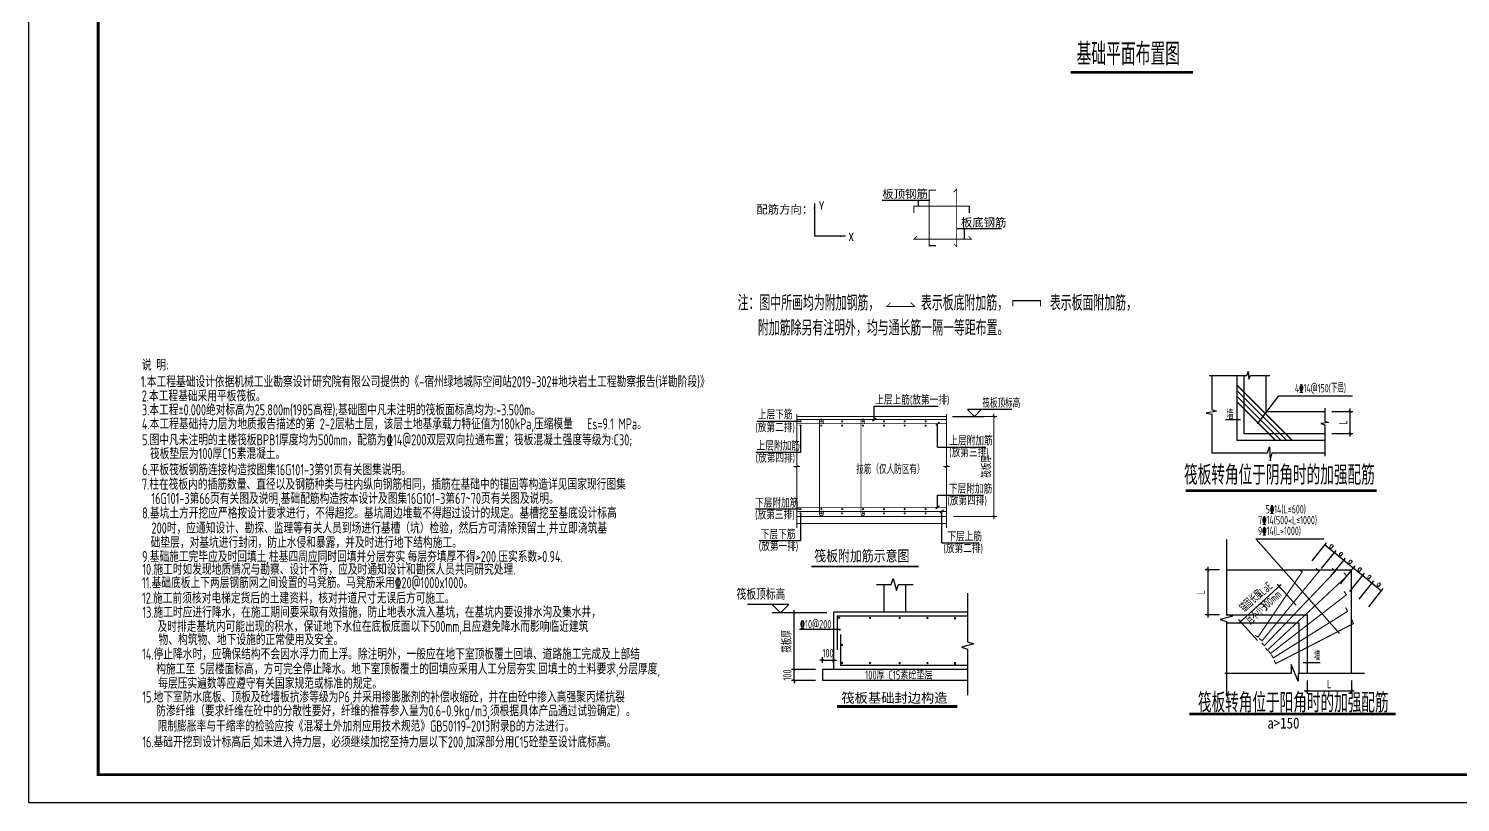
# Model space of a CAD drawing. Extents: x -668857 to 154266, y -275694 to 291306.
# Drawn here: x -440685 to -389166, y 166782 to 194634 of the extents above; entities that cross this region are included whole.
import ezdxf
from ezdxf.enums import TextEntityAlignment as Align

# ---------------------------------------------------------------- set-up
doc = ezdxf.new("R2010")
doc.units = 0
doc.header["$LTSCALE"] = 1000
for name, pattern in [('__DASH', [0.35, 0.25, -0.1]), ('DASHED2', [0.375, 0.25, -0.125]), ('ExampleIndex0$0${ Cable   Tele }', [0])]:
    doc.linetypes.add(name, pattern=pattern)
doc.layers.get('0').update_dxf_attribs({"linetype": 'CONTINUOUS'})
doc.layers.get('DEFPOINTS').update_dxf_attribs({"linetype": 'CONTINUOUS'})
for name, color, linetype in [('-TK', 7, 'CONTINUOUS'), ('DIM', 2, 'CONTINUOUS'), ('DWALL', 255, 'DASHED2'), ('GJ', 5, 'CONTINUOUS'), ('GJS', 1, 'CONTINUOUS'), ('PUB_DIM', 3, 'CONTINUOUS'), ('PUB_TEXT', 2, 'CONTINUOUS'), ('REIN', 6, 'CONTINUOUS'), ('sectmarks', 213, 'CONTINUOUS'), ('S基础-筏板底筋-Raft_b_rein', 1, 'CONTINUOUS'), ('TEXT', 2, 'CONTINUOUS'), ('THIN', 7, 'CONTINUOUS'), ('WALL', 5, 'CONTINUOUS'), ('WALL_BR', 52, 'CONTINUOUS'), ('Z-BASE-DIM', 81, 'CONTINUOUS'), ('Z-DETAIL-TOPC', 7, 'CONTINUOUS'), ('详图1', 122, 'CONTINUOUS'), ('说明文字', 7, 'CONTINUOUS'), ('钢筋', 6, 'CONTINUOUS')]:
    doc.layers.add(name, color=color, linetype=linetype)
for name, color, linetype, lineweight in [('LVTRY', 1, 'CONTINUOUS', 13), ('图名', 7, 'CONTINUOUS', 25), ('填充', 251, 'CONTINUOUS', 5)]:
    doc.layers.add(name, color=color, linetype=linetype, lineweight=lineweight)
doc.styles.add('-宋体', font='', dxfattribs={"width": 0.7, "height": 300, "bigfont": '宋体.TTF'})
doc.styles.add('_HZTXT', font='txt.shx', dxfattribs={"width": 0.8, "bigfont": 'HZTXT.shx'})
doc.styles.add('HZ-H', font='simhei.ttf', dxfattribs={"width": 0.9})
doc.styles.add('Scadi-HZ', font='tssdeng.shx', dxfattribs={"width": 0.7, "height": 300, "bigfont": 'hztxt.shx'})
doc.styles.add('TSSD_DIMENSION', font='Tssdeng.shx', dxfattribs={"width": 0.7, "bigfont": 'tssdchn.shx'})
doc.styles.add('TSSD_REIN', font='tssdeng.shx', dxfattribs={"width": 0.7, "height": 300, "bigfont": 'tssdchn.shx'})
doc.styles.add('图名下的说明', font='tssdeng.shx', dxfattribs={"width": 0.75, "height": 550, "bigfont": 'tssdchn.shx'})
doc.styles.add('黑体', font='simhei.ttf')
doc.styles.get('-宋体').set_extended_font_data('SimSun')
doc.dimstyles.get("Standard").update_dxf_attribs({"dimtxt": 0.18, "dimasz": 0.18, "dimexe": 0.18, "dimexo": 0.0625, "dimgap": 0.09, "dimtad": 0, "dimtih": 1, "dimtoh": 1, "dimdec": 4, "dimzin": 0, "dimdsep": 46, "dimtxsty": 'Standard', "dimcen": 0.09, "dimadec": 0, "dimazin": 0, "dimtfac": 1, "dimtdec": 4, "dimtofl": 0, "dimtmove": 0, "dimatfit": 3, "dimfxl": 0, "dimtolj": 1, "dimtzin": 0, "dimarcsym": 0})
doc.dimstyles.new('SY1', dxfattribs={"dimtxt": 200, "dimasz": 100, "dimexe": 150, "dimexo": 200, "dimgap": 60, "dimtad": 1, "dimdec": 0, "dimzin": 0, "dimdsep": 46, "dimtxsty": '_HZTXT', "dimcen": 3, "dimclrt": 7, "dimadec": 0, "dimazin": 0, "dimtfac": 1, "dimtdec": 0, "dimtix": 1, "dimtmove": 0, "dimatfit": 3, "dimfxl": 0, "dimtolj": 1, "dimtzin": 0, "dimarcsym": 0})
doc.dimstyles.new('TSSD_100_100', dxfattribs={"dimtxt": 300, "dimasz": 100, "dimexe": 100, "dimexo": 250, "dimgap": 100, "dimtad": 1, "dimdec": 0, "dimzin": 0, "dimdsep": 46, "dimtxsty": 'TSSD_DIMENSION', "dimblk": 'ARCHTICK', "dimcen": 0, "dimdle": 100, "dimclrt": 7, "dimadec": 0, "dimazin": 0, "dimtfac": 1, "dimtdec": 0, "dimtix": 1, "dimtmove": 2, "dimatfit": 3, "dimldrblk": 'ARCHTICK', "dimfxl": 0, "dimtolj": 1, "dimtzin": 0, "dimarcsym": 0})
doc.dimstyles.new('TSSD_100_30', dxfattribs={"dimtxt": 300, "dimasz": 100, "dimexe": 100, "dimexo": 250, "dimgap": 100, "dimtad": 1, "dimdec": 0, "dimlfac": 0.333, "dimzin": 0, "dimdsep": 46, "dimtxsty": 'TSSD_DIMENSION', "dimblk": 'ARCHTICK', "dimcen": 0, "dimdle": 100, "dimclrt": 7, "dimadec": 0, "dimazin": 0, "dimtfac": 1, "dimtdec": 0, "dimtix": 1, "dimtmove": 2, "dimatfit": 3, "dimfxl": 0, "dimtolj": 1, "dimtzin": 0, "dimarcsym": 0})

# ---------------------------------------------------------------- blocks, each defined once
blk = doc.blocks.new('_ArchTick')
at = {"color": 0, "linetype": 'ByBlock', "const_width": 0.15}
blk.add_lwpolyline([(-0.5, -0.5), (0.5, 0.5)], dxfattribs=at)
blk = doc.blocks.new('*D40')
at = {"layer": 'DEFPOINTS', "color": 0}
for p in [(114823, -28153), (116531, -28153), (114823, -31753)]:
    blk.add_point(p, dxfattribs=at)
at = {"layer": 'DIM', "color": 0, "lineweight": -2}
for p, q in [((115073, -28153), (116631, -28153)), ((116531, -31853), (116531, -28053)), ((115073, -31753), (116631, -31753))]:
    blk.add_line(p, q, dxfattribs=at)
at = {"layer": 'DIM', "color": 0, "lineweight": -2, "xscale": 100, "yscale": 100, "zscale": 100}
for p, rotation in [((116531, -28153), 90), ((116531, -31753), 270)]:
    blk.add_blockref('_ArchTick', p, dxfattribs=dict(at, rotation=rotation))
at = {"layer": 'DIM', "color": 7, "insert": (116281, -29953), "char_height": 300, "attachment_point": 5, "rotation": 90, "style": 'TSSD_DIMENSION'}
blk.add_mtext('\\A1;筏板厚', dxfattribs=at)
blk = doc.blocks.new('*D835')
at = {"layer": 'DEFPOINTS', "color": 0}
for p in [(-413134, 173600), (-411718, 173600), (-412118, 171560)]:
    blk.add_point(p, dxfattribs=at)
at = {"layer": 'DIM', "color": 0, "lineweight": -2}
for p, q in [((-413134, 171460), (-413134, 173700)), ((-411968, 173600), (-413234, 173600)), ((-412368, 171560), (-413234, 171560))]:
    blk.add_line(p, q, dxfattribs=at)
at = {"layer": 'DIM', "color": 0, "lineweight": -2, "xscale": 100, "yscale": 100, "zscale": 100}
for p, rotation in [((-413134, 173600), 90), ((-413134, 171560), 270)]:
    blk.add_blockref('_ArchTick', p, dxfattribs=dict(at, rotation=rotation))
at = {"layer": 'DIM', "color": 7, "insert": (-413384, 172580), "char_height": 300, "attachment_point": 5, "rotation": 90, "style": 'TSSD_DIMENSION'}
blk.add_mtext('\\A1;筏板厚', dxfattribs=at)
blk = doc.blocks.new('*D836')
at = {"layer": 'DEFPOINTS', "color": 0}
for p in [(-412118, 171560), (-411718, 171906), (-411718, 171560)]:
    blk.add_point(p, dxfattribs=at)
at = {"layer": 'DIM', "color": 0, "lineweight": -2}
for p, q in [((-412118, 171906), (-412218, 171906)), ((-412118, 171810), (-412118, 172006)), ((-412118, 171906), (-411718, 171906)), ((-411718, 171810), (-411718, 172006)), ((-411718, 171906), (-411618, 171906))]:
    blk.add_line(p, q, dxfattribs=at)
at = {"layer": 'DIM', "color": 0, "lineweight": -2, "xscale": 100, "yscale": 100, "zscale": 100}
blk.add_blockref('_ArchTick', (-412118, 171906), dxfattribs=at)
at = {"layer": 'DIM', "color": 0, "lineweight": -2, "xscale": 100, "yscale": 100, "zscale": 100, "rotation": 180}
blk.add_blockref('_ArchTick', (-411718, 171906), dxfattribs=at)
at = {"layer": 'DIM', "color": 7, "insert": (-411918, 172156), "char_height": 300, "attachment_point": 5, "style": 'TSSD_DIMENSION'}
blk.add_mtext('\\A1;100', dxfattribs=at)
blk = doc.blocks.new('*D837')
at = {"layer": 'DEFPOINTS', "color": 0}
for p in [(-413134, 171560), (-412118, 171560), (-412118, 171172)]:
    blk.add_point(p, dxfattribs=at)
at = {"layer": 'DIM', "color": 0, "lineweight": -2}
for p, q in [((-412368, 171560), (-413234, 171560)), ((-413134, 171560), (-413134, 171660)), ((-413134, 171172), (-413134, 171560)), ((-412368, 171172), (-413234, 171172)), ((-413134, 171172), (-413134, 171072))]:
    blk.add_line(p, q, dxfattribs=at)
at = {"layer": 'DIM', "color": 0, "lineweight": -2, "xscale": 100, "yscale": 100, "zscale": 100}
for p, rotation in [((-413134, 171560), 270), ((-413134, 171172), 90)]:
    blk.add_blockref('_ArchTick', p, dxfattribs=dict(at, rotation=rotation))
at = {"layer": 'DIM', "color": 7, "insert": (-413384, 171366), "char_height": 300, "attachment_point": 5, "rotation": 90, "style": 'TSSD_DIMENSION'}
blk.add_mtext('\\A1;100', dxfattribs=at)
blk = doc.blocks.new('*D838')
at = {"color": 0, "lineweight": -2}
for p, q in [((-392804, 174101), (-392278, 174752)), ((-392340, 174674), (-392001, 174399)), ((-392464, 173826), (-391938, 174477))]:
    blk.add_line(p, q, dxfattribs=at)
at = {"layer": 'DEFPOINTS', "color": 0}
for p in [(-392001, 174399), (-392888, 173997), (-392548, 173723)]:
    blk.add_point(p, dxfattribs=at)
at = {"color": 0, "lineweight": -2, "xscale": 66.66667000390589, "yscale": 66.66667000390589, "zscale": 66.66667000390589}
for p, rotation in [((-392340, 174674), 141.0409580458454), ((-392001, 174399), 321.0409580458455)]:
    blk.add_blockref('_ArchTick', p, dxfattribs=dict(at, rotation=rotation))
at = {"color": 7, "insert": (-392082, 174646), "char_height": 200, "attachment_point": 5, "rotation": 321.041, "style": '_HZTXT'}
blk.add_mtext('\\A1;a', dxfattribs=at)
blk = doc.blocks.new('ArchTick')
at = {"color": 0, "linetype": 'ByBlock', "lineweight": -2, "const_width": 0.075}
blk.add_lwpolyline([(-0.25, -0.25), (0.25, 0.25)], dxfattribs=at)
blk = doc.blocks.new('*D839')
at = {"color": 0, "lineweight": -2}
for p, q in [((-394503, 175475), (-393977, 176126)), ((-394164, 175201), (-393637, 175851)), ((-394040, 176049), (-393700, 175774))]:
    blk.add_line(p, q, dxfattribs=at)
at = {"layer": 'DEFPOINTS', "color": 0}
for p in [(-393700, 175774), (-394587, 175372), (-394247, 175097)]:
    blk.add_point(p, dxfattribs=at)
at = {"color": 0, "lineweight": -2, "xscale": 66.66667000390589, "yscale": 66.66667000390589, "zscale": 66.66667000390589}
for p, rotation in [((-394040, 176049), 141.0409580461524), ((-393700, 175774), 321.0409580461525)]:
    blk.add_blockref('_ArchTick', p, dxfattribs=dict(at, rotation=rotation))
at = {"color": 7, "insert": (-393782, 176020), "char_height": 200, "attachment_point": 5, "rotation": 321.041, "style": '_HZTXT'}
blk.add_mtext('\\A1;a', dxfattribs=at)
blk = doc.blocks.new('*D840')
at = {"color": 0, "lineweight": -2}
for p, q in [((-393824, 174926), (-393297, 175577)), ((-393484, 174651), (-392957, 175302)), ((-393360, 175499), (-393020, 175224))]:
    blk.add_line(p, q, dxfattribs=at)
at = {"layer": 'DEFPOINTS', "color": 0}
for p in [(-393020, 175224), (-393907, 174822), (-393568, 174547)]:
    blk.add_point(p, dxfattribs=at)
at = {"color": 0, "lineweight": -2, "xscale": 66.66667000390589, "yscale": 66.66667000390589, "zscale": 66.66667000390589}
for p, rotation in [((-393360, 175499), 141.0409580456808), ((-393020, 175224), 321.0409580456808)]:
    blk.add_blockref('_ArchTick', p, dxfattribs=dict(at, rotation=rotation))
at = {"color": 7, "insert": (-393102, 175470), "char_height": 200, "attachment_point": 5, "rotation": 321.041, "style": '_HZTXT'}
blk.add_mtext('\\A1;a', dxfattribs=at)
blk = doc.blocks.new('*D841')
at = {"color": 0, "lineweight": -2}
for p, q in [((-394164, 175201), (-393637, 175851)), ((-393700, 175774), (-393360, 175499)), ((-393824, 174926), (-393297, 175577))]:
    blk.add_line(p, q, dxfattribs=at)
at = {"layer": 'DEFPOINTS', "color": 0}
for p in [(-393360, 175499), (-394247, 175097), (-393907, 174822)]:
    blk.add_point(p, dxfattribs=at)
at = {"color": 0, "lineweight": -2, "xscale": 66.66667000390589, "yscale": 66.66667000390589, "zscale": 66.66667000390589}
for p, rotation in [((-393700, 175774), 141.0409580454909), ((-393360, 175499), 321.0409580454909)]:
    blk.add_blockref('_ArchTick', p, dxfattribs=dict(at, rotation=rotation))
at = {"color": 7, "insert": (-393442, 175745), "char_height": 200, "attachment_point": 5, "rotation": 321.041, "style": '_HZTXT'}
blk.add_mtext('\\A1;a', dxfattribs=at)
blk = doc.blocks.new('*D842')
at = {"color": 0, "lineweight": -2}
for p, q in [((-393144, 174376), (-392617, 175027)), ((-392804, 174101), (-392278, 174752)), ((-392680, 174949), (-392340, 174674))]:
    blk.add_line(p, q, dxfattribs=at)
at = {"layer": 'DEFPOINTS', "color": 0}
for p in [(-392340, 174674), (-393228, 174272), (-392888, 173997)]:
    blk.add_point(p, dxfattribs=at)
at = {"color": 0, "lineweight": -2, "xscale": 66.66667000390589, "yscale": 66.66667000390589, "zscale": 66.66667000390589}
for p, rotation in [((-392680, 174949), 141.040958045703), ((-392340, 174674), 321.040958045703)]:
    blk.add_blockref('_ArchTick', p, dxfattribs=dict(at, rotation=rotation))
at = {"color": 7, "insert": (-392422, 174921), "char_height": 200, "attachment_point": 5, "rotation": 321.041, "style": '_HZTXT'}
blk.add_mtext('\\A1;a', dxfattribs=at)
blk = doc.blocks.new('*D843')
at = {"color": 0, "lineweight": -2}
for p, q in [((-393484, 174651), (-392957, 175302)), ((-393020, 175224), (-392680, 174949)), ((-393144, 174376), (-392617, 175027))]:
    blk.add_line(p, q, dxfattribs=at)
at = {"layer": 'DEFPOINTS', "color": 0}
for p in [(-392680, 174949), (-393568, 174547), (-393228, 174272)]:
    blk.add_point(p, dxfattribs=at)
at = {"color": 0, "lineweight": -2, "xscale": 66.66667000390589, "yscale": 66.66667000390589, "zscale": 66.66667000390589}
for p, rotation in [((-393020, 175224), 141.0409580460101), ((-392680, 174949), 321.0409580460101)]:
    blk.add_blockref('_ArchTick', p, dxfattribs=dict(at, rotation=rotation))
at = {"color": 7, "insert": (-392762, 175195), "char_height": 200, "attachment_point": 5, "rotation": 321.041, "style": '_HZTXT'}
blk.add_mtext('\\A1;a', dxfattribs=at)
blk = doc.blocks.new('*D844')
at = {"layer": 'DEFPOINTS', "color": 0}
for p in [(-394681, 171421), (-393085, 171421), (-393085, 170793)]:
    blk.add_point(p, dxfattribs=at)
at = {"layer": 'DIM', "color": 0, "lineweight": -2}
for p, q in [((-394681, 171171), (-394681, 170693)), ((-393085, 171171), (-393085, 170693)), ((-394781, 170793), (-392985, 170793))]:
    blk.add_line(p, q, dxfattribs=at)
at = {"layer": 'DIM', "color": 0, "lineweight": -2, "xscale": 100, "yscale": 100, "zscale": 100, "rotation": 180}
blk.add_blockref('_ArchTick', (-394681, 170793), dxfattribs=at)
at = {"layer": 'DIM', "color": 0, "lineweight": -2, "xscale": 100, "yscale": 100, "zscale": 100}
blk.add_blockref('_ArchTick', (-393085, 170793), dxfattribs=at)
at = {"layer": 'DIM', "color": 7, "lineweight": -2, "insert": (-393883, 171043), "char_height": 300, "attachment_point": 5, "style": 'TSSD_DIMENSION'}
blk.add_mtext('\\A1;L', dxfattribs=at)
blk = doc.blocks.new('*D845')
at = {"layer": 'DEFPOINTS', "color": 0}
for p in [(-397587, 175157), (-398252, 173532), (-397587, 173532)]:
    blk.add_point(p, dxfattribs=at)
at = {"layer": 'DIM', "color": 0, "lineweight": -2}
for p, q in [((-398252, 175257), (-398252, 173432)), ((-397837, 175157), (-398352, 175157)), ((-397837, 173532), (-398352, 173532))]:
    blk.add_line(p, q, dxfattribs=at)
at = {"layer": 'DIM', "color": 0, "lineweight": -2, "xscale": 100, "yscale": 100, "zscale": 100}
for p, rotation in [((-398252, 175157), 90), ((-398252, 173532), 270)]:
    blk.add_blockref('_ArchTick', p, dxfattribs=dict(at, rotation=rotation))
at = {"layer": 'DIM', "color": 7, "lineweight": -2, "insert": (-398502, 174344), "char_height": 300, "attachment_point": 5, "rotation": 90, "style": 'TSSD_DIMENSION'}
blk.add_mtext('\\A1;L', dxfattribs=at)
blk = doc.blocks.new('*D846')
at = {"layer": 'DEFPOINTS', "color": 0}
for p in [(-394045, 180857), (-394045, 180057, -1000), (-393138, 180057)]:
    blk.add_point(p, dxfattribs=at)
at = {"layer": 'DIM', "color": 0, "lineweight": -2}
for p, q in [((-393795, 180857), (-393038, 180857)), ((-393138, 180957), (-393138, 179957)), ((-393795, 180057), (-393038, 180057))]:
    blk.add_line(p, q, dxfattribs=at)
at = {"layer": 'DIM', "color": 0, "lineweight": -2, "xscale": 100, "yscale": 100, "zscale": 100}
for p, rotation in [((-393138, 180857), 90), ((-393138, 180057), 270)]:
    blk.add_blockref('_ArchTick', p, dxfattribs=dict(at, rotation=rotation))
at = {"layer": 'DIM', "color": 7, "lineweight": -2, "insert": (-393388, 180457), "char_height": 300, "attachment_point": 5, "rotation": 90, "style": 'TSSD_DIMENSION'}
blk.add_mtext('\\A1;L', dxfattribs=at)
blk = doc.blocks.new('*D847')
at = {"layer": 'DEFPOINTS', "color": 0}
for p in [(-395685, 174560), (-394902, 173699), (-396298, 172430)]:
    blk.add_point(p, dxfattribs=at)
at = {"layer": 'DIM', "color": 0, "lineweight": -2}
for p, q in [((-397155, 173225), (-395611, 174627)), ((-395071, 173884), (-395753, 174634)), ((-396466, 172615), (-397148, 173366))]:
    blk.add_line(p, q, dxfattribs=at)
at = {"layer": 'DIM', "color": 0, "lineweight": -2, "xscale": 100, "yscale": 100, "zscale": 100}
for p, rotation in [((-395685, 174560), 42.26455593727036), ((-397081, 173292), 222.2645559372704)]:
    blk.add_blockref('_ArchTick', p, dxfattribs=dict(at, rotation=rotation))
at = {"layer": 'DIM', "color": 7, "lineweight": -2, "insert": (-396220, 174435), "char_height": 300, "attachment_point": 5, "rotation": 42.2646, "style": 'TSSD_DIMENSION'}
blk.add_mtext('\\A1;≥LaE', dxfattribs=at)
blk = doc.blocks.new('A1')
blk.add_lwpolyline([(0, 59400), (0, 0), (84100, 0), (84100, 59400)], close=True)
at = {"const_width": 100}
blk.add_lwpolyline([(2500, 58400), (2500, 1000), (83100, 1000), (83100, 58400)], close=True, dxfattribs=at)
blk = doc.blocks.new('20210311.19473397')
at = {"layer": 'GJ', "linetype": 'ExampleIndex0$0${ Cable   Tele }'}
for p, q in [((7858, 3930), (9473, 3930)), ((8135, 3548), (8135, 3930))]:
    blk.add_line(p, q, dxfattribs=at)
at = {"layer": 'GJ', "color": 2, "linetype": '__DASH', "const_width": 30}
for points in [[(7752, 3386), (7858, 3280), (7858, 5347), (7752, 5240)], [(6432, 3654), (6326, 3548), (8393, 3548), (8287, 3654)], [(5489, 1267), (5348, 1126), (6348, 1126), (6206, 1267)]]:
    blk.add_lwpolyline(points, dxfattribs=at)
at = {"layer": 'REIN'}
for p, q in [((5173, 4952), (6891, 4952)), ((6482, 4733), (6482, 4952))]:
    blk.add_line(p, q, dxfattribs=at)
at = {"layer": 'REIN', "const_width": 40}
for points in [[(7116, 3313), (6872, 3313), (6872, 5313), (7110, 5313)], [(6315, 4489), (6315, 4733), (8315, 4733), (8315, 4495)]]:
    blk.add_lwpolyline(points, dxfattribs=at)
at = {"layer": 'S基础-筏板底筋-Raft_b_rein', "color": 1, "const_width": 40}
blk.add_lwpolyline([(9879, 1133), (9879, 1333), (10879, 1333), (10879, 1133)], dxfattribs=at)
at = {"layer": 'PUB_TEXT', "linetype": 'Continuous', "style": '-宋体'}
for s, p in [('板顶钢筋', (5184, 5023)), ('配筋方向：', (650, 4466)), ('板底钢筋', (8011, 3997))]:
    blk.add_text(s, height=300, dxfattribs=at).set_placement(p)
for s, p in [('Y', (2895, 4909)), ('X', (3962, 3776))]:
    blk.add_text(s, height=300, dxfattribs=at).set_placement(p, align=Align.TOP_LEFT)
at = {"layer": 'S基础-筏板底筋-Raft_b_rein', "color": 0, "style": '图名下的说明', "width": 0.75}
for s, p in [('注：图中所画均为附加钢筋，      表示板底附加筋，      表示板面附加筋，', (-23, 978)), ('附加筋除另有注明外，均与通长筋一隔一等距布置。', (707, 78))]:
    blk.add_text(s, height=550, dxfattribs=at).set_placement(p)
at = {"layer": 'THIN'}
for points in [[(2742, 4826), (2742, 3657)], [(3856, 3657), (2742, 3657)]]:
    blk.add_leader(points, dimstyle='Standard', override={"dimasz": 200}, dxfattribs=at)
blk = doc.blocks.new('BW-5131013', base_point=(107950.9, -33864.5, 0))
at = {"layer": 'REIN', "const_width": 30}
for points in [[(109433.5, -28265.3), (114822.6, -28265.3)], [(109433.5, -28415.3), (114822.6, -28415.3)], [(109433.5, -31422.9), (114822.6, -31422.9)], [(109433.5, -31572.9), (114822.6, -31572.9)]]:
    blk.add_lwpolyline(points, dxfattribs=at)
for points in [[(109546, -28330.5, 1), (109591, -28330.5, 1)], [(110296, -28330.5, 1), (110341, -28330.5, 1)], [(111046, -28330.5, 1), (111091, -28330.5, 1)], [(111796, -28330.5, 1), (111841, -28330.5, 1)], [(112546, -28330.5, 1), (112591, -28330.5, 1)], [(113296, -28330.5, 1), (113341, -28330.5, 1)], [(114046, -28330.5, 1), (114091, -28330.5, 1)], [(109546, -28480.5, 1), (109591, -28480.5, 1)], [(110296, -28480.5, 1), (110341, -28480.5, 1)], [(111046, -28480.5, 1), (111091, -28480.5, 1)], [(111796, -28480.5, 1), (111841, -28480.5, 1)], [(112546, -28480.5, 1), (112591, -28480.5, 1)], [(113296, -28480.5, 1), (113341, -28480.5, 1)], [(114046, -28480.5, 1), (114091, -28480.5, 1)], [(109546, -31490.4, -1), (109591, -31490.4, -1)], [(109546, -31640.4, -1), (109591, -31640.4, -1)], [(110296, -31490.4, -1), (110341, -31490.4, -1)], [(110296, -31640.4, -1), (110341, -31640.4, -1)], [(111046, -31490.4, -1), (111091, -31490.4, -1)], [(111046, -31640.4, -1), (111091, -31640.4, -1)], [(111796, -31490.4, -1), (111841, -31490.4, -1)], [(111796, -31640.4, -1), (111841, -31640.4, -1)], [(112546, -31490.4, -1), (112591, -31490.4, -1)], [(112546, -31640.4, -1), (112591, -31640.4, -1)], [(113296, -31490.4, -1), (113341, -31490.4, -1)], [(113296, -31640.4, -1), (113341, -31640.4, -1)], [(114046, -31490.4, -1), (114091, -31490.4, -1)], [(114046, -31640.4, -1), (114091, -31640.4, -1)]]:
    blk.add_lwpolyline(points, format="xyb", close=True, dxfattribs=at)
for points in [[(110383.5, -28428), (110383.5, -28308, 1), (110253.5, -28308), (110253.5, -31662.9, 1), (110383.5, -31662.9), (110383.5, -31542.9)], [(111878.2, -28428), (111878.2, -28308, 1), (111748.2, -28308), (111748.2, -31662.9, 1), (111878.2, -31662.9), (111878.2, -31542.9)]]:
    blk.add_lwpolyline(points, format="xyb", dxfattribs=at)
at = {"layer": 'sectmarks'}
for p, q in [((112224.8, -27782.3), (114520.6, -27782.3)), ((112224.8, -28265.3), (112224.8, -27782.3)), ((109568.5, -28330.5), (107996.6, -28330.5)), ((109568.5, -28480.5), (109568.5, -29453.8)), ((114502.5, -29253.6), (114502.5, -28415.3)), ((114502.5, -29253.6), (116243, -29253.6)), ((109568.5, -29453.8), (107966.1, -29453.8)), ((114502.5, -30983.4), (116156.2, -30983.4)), ((114502.5, -31425.1), (114502.5, -30983.4)), ((109546.3, -31486.7), (107950.9, -31486.7)), ((109568.5, -31640.4), (109568.5, -32625.6)), ((114648.7, -32700.2), (114648.7, -31575.1)), ((109568.5, -32625.6), (108081.9, -32625.6)), ((114648.7, -32700.2), (116002, -32700.2))]:
    blk.add_line(p, q, dxfattribs=at)
at = {"layer": 'sectmarks', "const_width": 45}
for points in [[(112290.9, -28204.9), (112158.6, -28325.7)], [(114568.7, -28354.9), (114436.4, -28475.7)], [(114568.7, -31361.2), (114436.4, -31482)], [(114714.9, -31513.4), (114582.6, -31634.3)]]:
    blk.add_lwpolyline(points, dxfattribs=at)
at = {"layer": 'TEXT', "color": 2, "const_width": 0.45}
blk.add_lwpolyline([(110253.5, -30209.4), (113613.7, -30209.4)], dxfattribs=at)
at = {"layer": 'WALL_BR', "color": 0, "lineweight": 5}
for p, q in [((109433.5, -28152.8), (114822.6, -28152.8)), ((109433.5, -31752.8), (114822.6, -31752.8)), ((109433.5, -32002.8), (114822.6, -32002.8))]:
    blk.add_line(p, q, dxfattribs=at)
for points in [[(109433.5, -28068.4), (109433.5, -29913.4), (109546, -29952.8), (109321, -29952.8), (109433.5, -29992.2), (109433.5, -32159)], [(114822.6, -32159), (114822.6, -29992.2), (114710.1, -29952.8), (114935.1, -29952.8), (114822.6, -29913.4), (114822.6, -28068.4)]]:
    blk.add_lwpolyline(points, dxfattribs=at)
at = {"layer": 'Z-BASE-DIM'}
blk.add_line((115035.8, -28152.8), (116165.8, -28152.8), dxfattribs=at)
blk.add_lwpolyline([(117176.2, -27902.8), (115574.3, -27902.8), (115824.3, -28152.8), (116074.3, -27902.8)], dxfattribs=at)
at = {"layer": 'Z-DETAIL-TOPC', "color": 6, "const_width": 60}
blk.add_lwpolyline([(109953.8, -33556.8), (113823.5, -33556.8)], dxfattribs=at)
at = {"layer": 'TEXT', "ltscale": 99, "style": 'TSSD_REIN', "width": 0.8}
for s, p in [('上层上筋(放第一排)', (112257, -27721.8)), ('上层下筋', (108033.5, -28253.6)), ('(放第二排)', (107944.8, -28715.4)), ('上层附加筋', (107988.5, -29377.3)), ('上层附加筋', (114924.5, -29193)), ('(放第三排)', (114920, -29612.2)), ('(放第四排)', (107954.3, -29811.3)), ('下层附加筋', (114907.6, -30922.9)), ('下层附加筋', (107933, -31434.4)), ('(放第四排)', (114854.5, -31347.4)), ('(放第三排)', (107936.6, -31856.7)), ('下层下筋', (108139.5, -32565.1)), ('下层上筋', (114851.1, -32639.7)), ('(放第一排)', (108066.9, -32989.4)), ('(放第二排)', (114713.6, -33068.8))]:
    blk.add_text(s, height=300, dxfattribs=at).set_placement(p)
at = {"layer": 'TEXT', "style": 'TSSD_REIN', "width": 0.7}
blk.add_text('筏板顶标高', height=300, dxfattribs=at).set_placement((116111.7, -27836.6))
blk.add_text('拉筋（仅人防区有）', height=300, dxfattribs=at).set_placement((112802.8, -30029.2), align=Align.MIDDLE)
at = {"layer": '图名', "color": 3, "style": '黑体', "width": 0.8}
blk.add_text('筏板附加筋示意图', height=392.09, dxfattribs=at).set_placement((110063.4, -33367.8))
at = {"layer": 'DIM'}
dim = blk.add_linear_dim(base=(116530.9, -28152.8), p1=(114822.6, -31752.8), p2=(114822.6, -28152.8), angle=90, text='筏板厚', dimstyle='TSSD_100_30', dxfattribs=at)
dim.commit()
dim.dimension.update_dxf_attribs({"geometry": '*D40', "text_midpoint": (116280.9, -29952.8)})

msp = doc.modelspace()

# ---------------------------------------------------------------- linework, layer by layer
at = {"linetype": 'Continuous'}
for p, q in [((-397210.27, 182149.53), (-397210.27, 179806.86)), ((-396960.27, 182149.53), (-396960.27, 180056.86)), ((-394045.31, 179806.86, -1000), (-397210.27, 179806.86, -1000)), ((-397597.92, 173532.34), (-394681.34, 173532.34)), ((-397587.13, 173243.58), (-394982.01, 173243.58)), ((-394982.01, 173243.58), (-394981.92, 171803.78)), ((-394681.34, 173532.34), (-394681.34, 171421.22)), ((-394981.92, 171803.78), (-394982, 171421.22))]:
    msp.add_line(p, q, dxfattribs=at)
for p, q in [((-396160.27, 182149.53), (-396160.27, 180856.86)), ((-396463.03, 180409.98), (-395698.01, 181419.09)), ((-395698.01, 181419.09), (-393045.15, 181419.09)), ((-396160.27, 180856.86, -1000), (-394045.31, 180856.86, -1000)), ((-397075.37, 180549.85), (-397615.37, 180549.85)), ((-396960.27, 180056.86, -1000), (-394045.31, 180056.86, -1000)), ((-396526.38, 176263.88), (-394065.63, 176263.88)), ((-393513.08, 172865.94), (-396526.38, 176263.88)), ((-397587.13, 175156.54), (-393084.86, 175156.54)), ((-393084.86, 171421.22, -1000), (-393084.86, 175156.54, -1000)), ((-394819.38, 171819.02), (-394207.49, 171819.02))]:
    msp.add_line(p, q)
at = {"layer": 'DIM'}
for p, q in [((-398202.5, 182149.53), (-396847.93, 182149.53)), ((-398106.59, 182149.12), (-398106.59, 180924.54)), ((-396847.93, 182149.53), (-396805.3, 182287.96)), ((-396805.3, 182287.96), (-396773.33, 182011.1)), ((-396773.33, 182011.1), (-396720.04, 182149.53)), ((-396720.04, 182149.53), (-396027.33, 182149.53)), ((-397936.07, 180860.65), (-398309.07, 180796.76)), ((-398106.59, 180924.54), (-397936.07, 180860.65)), ((-394045.31, 180967.98), (-394045.31, 180499.07)), ((-398309.07, 180796.76), (-398106.59, 180754.16)), ((-398106.59, 180754.16), (-398106.59, 179369.86)), ((-393906.88, 180456.44), (-394183.74, 180424.47)), ((-394183.74, 180424.47), (-394045.31, 180371.18)), ((-394045.31, 180499.07), (-393906.88, 180456.44)), ((-394045.31, 180371.18), (-394045.31, 179242.08)), ((-398106.59, 179369.86), (-396103.37, 179369.86)), ((-396103.37, 179369.86), (-396039.43, 179582.83)), ((-396039.43, 179582.83), (-396007.46, 179082.35)), ((-396007.46, 179082.35), (-395932.86, 179369.86)), ((-395932.86, 179369.86), (-394046.56, 179369.86)), ((-397587.13, 176242.26), (-397587.13, 173555.45)), ((-397367.13, 173485.45), (-397807.13, 173365.45)), ((-397807.13, 173365.45), (-397587.13, 173295.45)), ((-397587.13, 173555.45), (-397367.13, 173485.45)), ((-397587.13, 173295.45), (-397587.13, 170608.64)), ((-395255.82, 171739.53), (-395255.82, 171421.22)), ((-395006, 171148.38), (-395255.82, 171739.53)), ((-395255.82, 171421.22), (-397640.4, 171421.22)), ((-392621.42, 171421.22), (-395006, 171421.22)), ((-395006, 171421.22), (-395006, 171148.38))]:
    msp.add_line(p, q, dxfattribs=at)
at = {"layer": 'DWALL', "color": 2, "linetype": 'Continuous'}
for p, q in [((-406898.19, 173626.47), (-411718.08, 173626.47)), ((-411718.08, 173626.47), (-411718.08, 171560.11)), ((-411718.08, 173626.47), (-411718.08, 171560.11)), ((-412117.6, 171560.11), (-412117.6, 171171.56)), ((-406898.19, 171560.11), (-412117.6, 171560.11)), ((-406898.19, 171171.56), (-412117.6, 171171.56))]:
    msp.add_line(p, q, dxfattribs=at)
at = {"layer": 'GJS', "const_width": 48}
for points in [[(-406898.19, 173494.05), (-411588.69, 173494.05), (-411588.69, 172263.01)], [(-411470.7, 172827.25), (-411470.7, 171711.17), (-406898.19, 171711.17)]]:
    msp.add_lwpolyline(points, dxfattribs=at)
at = {"layer": 'LVTRY', "const_width": 100}
for points in [[(-399053.07, 178003.5), (-392175.22, 178003.5)], [(-411601.76, 170232.98), (-407262.98, 170232.98)], [(-398913.92, 169966.77), (-391496.64, 169966.77)]]:
    msp.add_lwpolyline(points, dxfattribs=at)
at = {"layer": 'PUB_DIM'}
for p, q in [((-409894.54, 173626.47), (-409894.54, 174624.55)), ((-409130.43, 174624.55), (-409130.43, 173626.47))]:
    msp.add_line(p, q, dxfattribs=at)
at = {"layer": 'PUB_TEXT', "color": 7, "const_width": 100}
msp.add_lwpolyline([(-403186.58, 193058.22), (-398782.06, 193058.22)], dxfattribs=at)
at = {"layer": 'THIN'}
for p, q in [((-413926.02, 173900.08), (-414814.48, 173900.08)), ((-413626.02, 173600.08), (-413926.02, 173900.08)), ((-413326.02, 173900.08), (-413926.02, 173900.08)), ((-413626.02, 173600.08), (-413326.02, 173900.08)), ((-413234.36, 173600.08), (-413926.02, 173600.08)), ((-411499.91, 173004.53), (-412945.5, 173004.53))]:
    msp.add_line(p, q, dxfattribs=at)
for points in [[(-410174.54, 174624.55), (-409642.48, 174624.55), (-409572.48, 174844.55), (-409452.48, 174404.55), (-409382.48, 174624.55), (-408850.43, 174624.55)], [(-406898.19, 174313.53), (-406898.19, 172556.79), (-406678.19, 172486.79), (-407118.19, 172366.79), (-406898.19, 172296.79), (-406898.19, 170642.86)]]:
    msp.add_lwpolyline(points, dxfattribs=at)
at = {"layer": 'WALL', "const_width": 39.75}
for points in [[(-411520.71, 173407.47, -1), (-411520.71, 173447.72, -1)], [(-410410.41, 173397.53, -1), (-410410.41, 173437.78, -1)], [(-409342, 173397.53, -1), (-409342, 173437.78, -1)], [(-408342, 173397.53, -1), (-408342, 173437.78, -1)], [(-407350.22, 173381.41, -1), (-407350.22, 173421.66, -1)], [(-407349.39, 173398.94, -1), (-407349.39, 173439.19, -1)], [(-411479.78, 173004.53, -1), (-411520.03, 173004.53, -1)], [(-411397.25, 172450.17, -1), (-411437.5, 172450.17, -1)], [(-411397.25, 171804.44, -1), (-411437.5, 171804.44, -1)], [(-410410.41, 171774.79, -1), (-410410.41, 171815.04, -1)], [(-409342, 171774.79, -1), (-409342, 171815.04, -1)], [(-408342, 171774.79, -1), (-408342, 171815.04, -1)], [(-407350.22, 171758.67, -1), (-407350.22, 171798.92, -1)], [(-407349.39, 171776.2, -1), (-407349.39, 171816.45, -1)]]:
    msp.add_lwpolyline(points, format="xyb", close=True, dxfattribs=at)
at = {"layer": '钢筋', "const_width": 45}
for points in [[(-397210.27, 181806.86), (-395210.27, 179806.86)], [(-397210.27, 181606.86), (-395410.27, 179806.86)], [(-397210.27, 181406.86), (-395610.27, 179806.86)], [(-397210.27, 181206.86), (-395810.27, 179806.86)]]:
    msp.add_lwpolyline(points, dxfattribs=at)
at = {"layer": '钢筋', "linetype": 'ByBlock', "const_width": 40}
for points in [[(-394987.2, 175163.1), (-394856.09, 175081.44), (-396445.55, 172733.75), (-396563.55, 172801.36)], [(-394364.77, 175205.28), (-394239.08, 175115.5), (-396296.55, 172602.75), (-396410.04, 172677.68)], [(-393776.4, 175206.46), (-393665.78, 175098.65), (-396216.16, 172427.26), (-396316.97, 172518.54)], [(-393352.97, 175041.83), (-393252.16, 174924.81), (-396117.8, 172257.24), (-396179.28, 172347.51)], [(-393353.51, 174381.95), (-393267.17, 174253.87), (-396001.63, 172138.38), (-396081.74, 172248.28)], [(-393298.31, 173794.77), (-393224.21, 173659.24), (-395896.97, 171982.86), (-395966.54, 172099.72)], [(-393075.81, 173360.09), (-393013.4, 173218.8), (-395810, 171777.62), (-395869.47, 171899.92)]]:
    msp.add_lwpolyline(points, dxfattribs=at)

# ---------------------------------------------------------------- block references
at = {"layer": '-TK'}
msp.add_blockref('A1', (-440684.71, 166782.28), dxfattribs=at)
at = {"layer": 'PUB_DIM', "color": 0}
msp.add_blockref('20210311.19473397', (-415149.4, 183508.34), dxfattribs=at)
at = {"layer": '填充'}
msp.add_blockref('BW-5131013', (-414527.63, 174962.63, 0), dxfattribs=at)

# ---------------------------------------------------------------- texts
at = {"layer": 'PUB_TEXT', "color": 7, "style": 'TSSD_REIN', "width": 0.7}
msp.add_text('基础平面布置图', height=800, dxfattribs=at).set_placement((-402977, 193318.22))
at = {"layer": 'PUB_TEXT', "style": 'Scadi-HZ', "width": 0.7}
for s, p in [('筏板转角位于阴角时的加强配筋', (-399107.74, 178214.55)), ('筏板转角位于阳角时的加强配筋', (-398609.2, 170018.6))]:
    msp.add_text(s, height=700, dxfattribs=at).set_placement(p)
at = {"layer": 'TEXT', "color": 3, "style": 'TSSD_DIMENSION', "width": 0.7}
for s, p in [('说 明:', (-436608.08, 182326.59)), ('说 明:', (-436608.08, 182326.59)), ('1.本工程基础设计依据机械工业勘察设计研究院有限公司提供的《-宿州绿地城际空间站2019-302#地块岩土工程勘察报告(详勘阶段)》', (-436644.44, 181726.34)), ('2.本工程基础采用平板筏板。', (-436616.12, 181211.82)), ('4.本工程基础持力层为地质报告描述的第 2-2层粘土层，该层土地基承载力特征值为180kPa,压缩模量   Es=9.1 MPa。', (-436607.15, 180206)), ('6.平板筏板钢筋连接构造按图集16G101-3第91页有关图集说明。', (-436602.04, 178557.13)), ('7.柱在筏板内的插筋数量、直径以及钢筋种类与柱内纵向钢筋相同，插筋在基础中的锚固等构造详见国家现行图集', (-436610.17, 178032.78)), ('16G101-3第66页有关图及说明,基础配筋构造按本设计及图集16G101-3第67~70页有关图及说明。', (-436266.64, 177523.27)), ('8.基坑土方开挖应严格按设计要求进行，不得超挖。基坑周边堆载不得超过设计的规定。基槽挖至基底设计标高', (-436602.3, 176997.95)), ('200时，应通知设计、勘探、监理等有关人员到场进行基槽（坑）检验，然后方可清除预留土,并立即浇筑基', (-436260.86, 176457.8)), ('础垫层，对基坑进行封闭，防止水侵和暴露，并及时进行地下结构施工。', (-436294.79, 175941.08)), ('9.基础施工完毕应及时回填土,柱基四周应同时回填并分层夯实,每层夯填厚不得>200.压实系数>0.94.', (-436602.3, 175429.53)), ('10.施工时如发现地质情况与勘察、设计不符，应及时通知设计和勘探人员共同研究处理.', (-436593.64, 174971.24)), ('11.基础底板上下两层钢筋网之间设置的马凳筋。马凳筋采用%%13220@1000x1000。', (-436604.72, 174491.56)), ('12.施工前须核对电梯定货后的土建资料，核对井道尺寸无误后方可施工。', (-436603.67, 173936.53)), ('13.施工时应进行降水，在施工期间要采取有效措施，防止地表水流入基坑，在基坑内要设排水沟及集水井，', (-436591.03, 173429.87)), ('及时排走基坑内可能出现的积水，保证地下水位在底板底面以下500mm,且应避免降水而影响临近建筑', (-436046.67, 172915.24)), ('物、构筑物、地下设施的正常使用及安全。', (-436008.77, 172440.98)), ('14.停止降水时，应确保结构不会因水浮力而上浮。除注明外，一般应在地下室顶板覆土回填、道路施工完成及上部结', (-436601.28, 171922.02)), ('构施工至 5层楼面标高，方可完全停止降水。地下室顶板覆土的回填应采用人工分层夯实.回填土的土料要求,分层厚度,', (-436092.21, 171387.87)), ('每层压实遍数等应遵守有关国家规范或标准的规定。', (-436020.39, 170868.9)), ('15.地下室防水底板、顶板及砼墙板抗渗等级为P6,并采用掺膨胀剂的补偿收缩砼，并在由砼中掺入高强聚丙烯抗裂', (-436594.89, 170376.51)), ('防渗纤维（要求纤维在砼中的分散性要好，纤维的推荐参入量为0.6-0.9kg/m3,须根据具体产品通过试验确定）。', (-436094.94, 169878.1)), ('限制膨胀率与干缩率的检验应按《混凝土外加剂应用技术规范》GB50119-2013附录B的方法进行。', (-436040.77, 169328.43))]:
    msp.add_text(s, height=400, dxfattribs=at).set_placement(p)
at = {"layer": 'TEXT', "style": 'TSSD_REIN', "width": 0.6}
for s, rotation, p in [('4%%13214@150(下层)', 360, (-395121.42, 181540.68)), ('墙', 360, (-397576.3, 180579.13)), ('5%%13214(L≤600)', 360, (-396173.74, 177183.72)), ('9%%13214(L>1000)', 360, (-396449.19, 176405.58)), ('7%%13214(500<L≤1000)', 360, (-396442.29, 176790.53)), ('锚固长度', 42.264556, (-396932.01, 173598.05)), ('300mm', 42.264556, (-396179.4, 173666.32)), ('且不小于', 42.264556, (-396712.36, 173155.8)), ('墙', 360, (-394438.31, 171893.29))]:
    msp.add_text(s, height=300, rotation=rotation, dxfattribs=at).set_placement(p)
at = {"layer": 'TEXT', "color": 1, "style": 'TSSD_DIMENSION', "width": 0.7}
for s, height, p in [('3.本工程%%P0.000绝对标高为25.800m(1985高程);基础图中凡未注明的筏板面标高均为:-3.500m。', 400, (-436609.9, 180711.31)), ('%%13210@200', 300, (-412926.96, 173045.34)), ('16.基础开挖到设计标高后,如未进入持力层，必须继续加挖至持力层以下200,加深部分用C15砼垫至设计底标高。', 400, (-436594.89, 168757.04))]:
    msp.add_text(s, height=height, dxfattribs=at).set_placement(p)
at = {"layer": 'TEXT', "color": 6, "style": 'TSSD_DIMENSION', "width": 0.7}
for s, p in [('5.图中凡未注明的主楼筏板BPB1厚度均为500mm，配筋为%%13214@200双层双向拉通布置；筏板混凝土强度等级为:C30;', (-436604.92, 179632.46)), ('筏板垫层为100厚C15素混凝土。', (-436318.68, 179138.59))]:
    msp.add_text(s, height=400, dxfattribs=at).set_placement(p)
at = {"layer": 'TEXT', "color": 7, "style": 'TSSD_REIN', "width": 0.8}
msp.add_text('筏板顶标高', height=400, dxfattribs=at).set_placement((-413453.02, 173954.23), align=Align.BOTTOM_RIGHT)
at = {"layer": 'TEXT', "style": 'TSSD_REIN', "width": 0.7}
msp.add_text('100厚 C15素砼垫层', height=320, dxfattribs=at).set_placement((-410578.9, 171209.43))
at = {"layer": '详图1', "color": 7, "style": 'HZ-H'}
msp.add_text('筏板基础封边构造', height=350, dxfattribs=at).set_placement((-411439.87, 170370.79))
at = {"layer": '说明文字', "style": '-宋体', "width": 0.85}
msp.add_text('a>150', height=400, rotation=360, dxfattribs=at).set_placement((-396110, 169436.6))

# ---------------------------------------------------------------- dimensions: what is measured, and where the dimension line sits
for p1, p2, picture, middle in [((-394587.29, 175371.7), (-394247.38, 175096.85), '*D839', (-393781.99, 176020.01)), ((-394247.38, 175096.85), (-393907.47, 174822), '*D841', (-393442.08, 175745.15)), ((-393907.47, 174822), (-393567.56, 174547.15), '*D840', (-393102.17, 175470.3)), ((-393567.56, 174547.15), (-393227.65, 174272.29), '*D843', (-392762.26, 175195.45)), ((-393227.65, 174272.29), (-392887.74, 173997.44), '*D842', (-392422.35, 174920.6)), ((-392887.74, 173997.44), (-392547.83, 173722.59), '*D838', (-392082.44, 174645.75))]:
    dim = msp.add_aligned_dim(p1=p1, p2=p2, distance=870.46, text='a', dimstyle='SY1', override={"dimscale": 0.666667, "dimtxt": 300, "dimlfac": 1.5, "dimblk1": 'ArchTick', "dimblk2": 'ArchTick', "dimsah": 1})
    dim.commit()
    dim.dimension.update_dxf_attribs({"geometry": picture, "text_midpoint": middle})
at = {"layer": 'DIM', "lineweight": -2}
for base, p1, p2, picture, middle in [((-393137.75, 180056.86), (-394045.31, 180856.86), (-394045.31, 180056.86, -1000), '*D846', (-393387.75, 180456.86)), ((-398252.37, 173532.34), (-397587.13, 175156.54), (-397587.13, 173532.34), '*D845', (-398502.37, 174344.44))]:
    dim = msp.add_linear_dim(base=base, p1=p1, p2=p2, angle=90, text='L', dimstyle='TSSD_100_100', dxfattribs=at)
    dim.commit()
    dim.dimension.update_dxf_attribs({"geometry": picture, "text_midpoint": middle})
dim = msp.add_linear_dim(base=(-395685.28, 174559.92), p1=(-396297.89, 172430.43), p2=(-394902.48, 173698.58), angle=42.264556, text='≥LaE', dimstyle='TSSD_100_100', dxfattribs=at)
dim.commit()
dim.dimension.update_dxf_attribs({"geometry": '*D847', "text_midpoint": (-396219.62, 174435.25), "dimtype": 161})
at = {"layer": 'DIM'}
for base, p1, p2, text, picture, middle in [((-413134.36, 173600.08), (-412117.6, 171560.11), (-411718.08, 173600.08), '筏板厚', '*D835', (-413384.36, 172580.1)), ((-413134.36, 171560.11), (-412117.6, 171171.56), (-412117.6, 171560.11), '100', '*D837', (-413384.36, 171365.84))]:
    dim = msp.add_linear_dim(base=base, p1=p1, p2=p2, angle=90, text=text, dimstyle='TSSD_100_100', dxfattribs=at)
    dim.commit()
    dim.dimension.update_dxf_attribs({"geometry": picture, "text_midpoint": middle})
dim = msp.add_aligned_dim(p1=(-412117.6, 171560.11), p2=(-411718.08, 171560.11), distance=345.61, text='100', dimstyle='TSSD_100_100', dxfattribs=at)
dim.commit()
dim.dimension.update_dxf_attribs({"geometry": '*D836', "text_midpoint": (-411917.84, 172155.72)})
at = {"layer": 'DIM', "lineweight": -2}
dim = msp.add_linear_dim(base=(-393084.86, 170792.93), p1=(-394681.34, 171421.22), p2=(-393084.86, 171421.22), text='L', dimstyle='TSSD_100_100', dxfattribs=at)
dim.commit()
dim.dimension.update_dxf_attribs({"geometry": '*D844', "text_midpoint": (-393883.1, 171042.93)})

doc.saveas('drawing.dxf')
